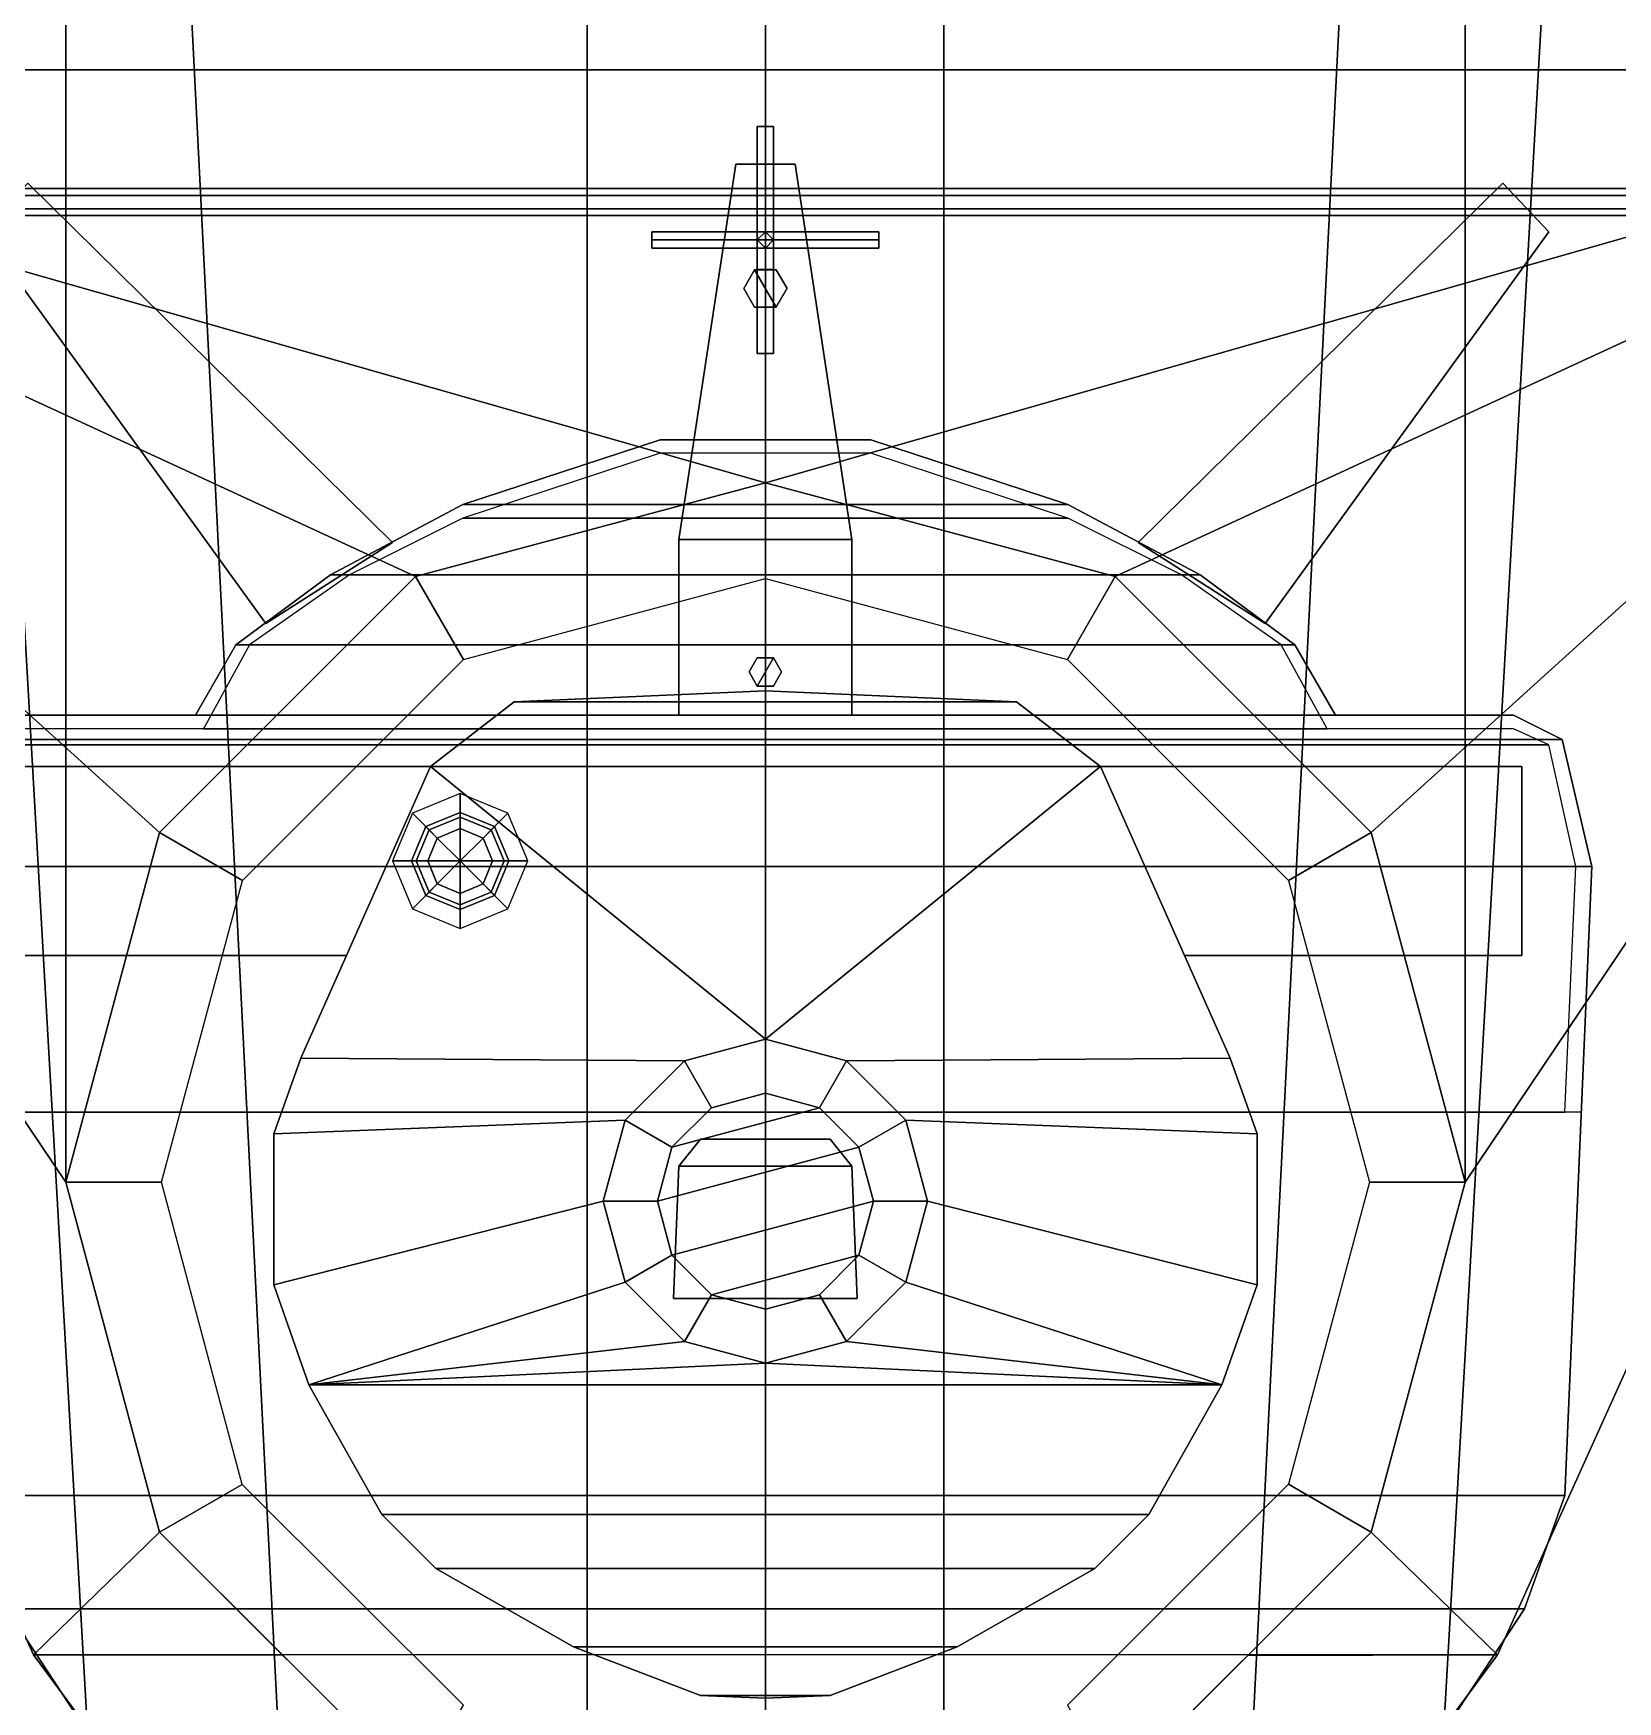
# Model space of a CAD drawing. Header units: millimetres. Extents: x -8 to 8, y -200 to 14.
# Drawn here: x -2.71 to 3.15, y -147.68 to -141.5 of the extents above; entities that cross this region are included whole.
import ezdxf

# ---------------------------------------------------------------- set-up
doc = ezdxf.new("R2010")
doc.units = ezdxf.units.MM
doc.layers.add('drawing', color=9, linetype='Continuous')
doc.layers.add('superstructure', color=3, linetype='Continuous')

msp = doc.modelspace()

# ---------------------------------------------------------------- linework, layer by layer
for points in [[(-2.59, -139.89, -29.56), (-2.59, -145.76, -29.56), (-2.59, -145.76, -27.24), (-2.59, -139.89, -27.24)], [(2.59, -145.76, -27.24), (2.59, -145.76, -29.56), (2.59, -139.89, -29.56), (2.59, -139.89, -27.24)], [(-4.18, -141.14, -43.5), (-3.83, -141.14, -43.78), (-2.65, -156.39, -43.59), (-3.33, -156.39, -42.93)], [(-3.83, -141.14, -43.78), (-2.89, -141.14, -44.27), (-2.02, -156.39, -44.07), (-2.65, -156.39, -43.59)], [(-2.89, -141.14, -44.27), (-2.14, -141.14, -44.53), (-1.37, -156.39, -44.39), (-2.02, -156.39, -44.07)], [(-2.14, -141.14, -44.53), (-0.66, -141.14, -44.66), (-0.66, -156.39, -44.59), (-1.37, -156.39, -44.39)], [(0, -156.39, -44.66), (-0.66, -156.39, -44.59), (-0.66, -141.14, -44.66), (0, -141.14, -44.66)], [(0, -141.14, -44.66), (0.66, -141.14, -44.66), (0.66, -156.39, -44.59), (0, -156.39, -44.66)], [(1.37, -156.39, -44.39), (0.66, -156.39, -44.59), (0.66, -141.14, -44.66), (2.14, -141.14, -44.53)], [(2.02, -156.39, -44.07), (1.37, -156.39, -44.39), (2.14, -141.14, -44.53), (2.89, -141.14, -44.27)], [(2.65, -156.39, -43.59), (2.02, -156.39, -44.07), (2.89, -141.14, -44.27), (3.83, -141.14, -43.78)], [(3.33, -156.39, -42.93), (2.65, -156.39, -43.59), (3.83, -141.14, -43.78), (4.18, -141.14, -43.5)], [(0, -141.85, -16.53), (-0.03, -141.85, -16.56), (-0.03, -142.69, -16.56), (0, -142.69, -16.53)], [(-0.03, -141.85, -16.56), (0, -141.85, -16.59), (0, -142.69, -16.59), (-0.03, -142.69, -16.56)], [(0, -141.85, -16.59), (-0.03, -141.85, -16.56), (0, -141.85, -16.53), (0.03, -141.85, -16.56)], [(0.03, -141.85, -16.56), (0, -141.85, -16.53), (0, -142.69, -16.53), (0.03, -142.69, -16.56)], [(0, -141.85, -16.59), (0.03, -141.85, -16.56), (0.03, -142.69, -16.56), (0, -142.69, -16.59)], [(0.42, -142.27, -16.53), (0.42, -142.24, -16.56), (-0.42, -142.24, -16.56), (-0.42, -142.27, -16.53)], [(0.42, -142.24, -16.56), (0.42, -142.27, -16.59), (-0.42, -142.27, -16.59), (-0.42, -142.24, -16.56)], [(-0.42, -142.24, -16.56), (-0.42, -142.27, -16.59), (-0.42, -142.3, -16.56), (-0.42, -142.27, -16.53)], [(0.42, -142.3, -16.56), (0.42, -142.27, -16.53), (-0.42, -142.27, -16.53), (-0.42, -142.3, -16.56)], [(0.42, -142.27, -16.59), (0.42, -142.3, -16.56), (-0.42, -142.3, -16.56), (-0.42, -142.27, -16.59)], [(0, -142.38, -17.11), (-0.03, -142.38, -17.05), (-0.03, -142.27, -16.98), (0, -142.24, -16.99)], [(0, -142.24, -16.99), (-0.03, -142.27, -16.98), (-0.03, -142.27, -16.26), (0, -142.24, -16.26)], [(0, -142.24, -16.26), (-0.03, -142.27, -16.26), (0, -142.3, -16.26), (0.03, -142.27, -16.26)], [(-0.03, -142.38, -17.05), (0, -142.38, -17), (0, -142.3, -16.97), (-0.03, -142.27, -16.98)], [(-0.03, -142.27, -16.98), (0, -142.3, -16.97), (0, -142.3, -16.26), (-0.03, -142.27, -16.26)], [(0, -142.38, -16.85), (-0.03, -142.38, -16.82), (-0.03, -142.27, -16.82), (0, -142.3, -16.85)], [(-0.03, -142.38, -16.82), (0, -142.38, -16.79), (0, -142.3, -16.79), (-0.03, -142.27, -16.82)], [(0.03, -142.38, -17.05), (0, -142.38, -17.11), (0, -142.24, -16.99), (0.03, -142.27, -16.98)], [(0.03, -142.27, -16.98), (0, -142.24, -16.99), (0, -142.24, -16.26), (0.03, -142.27, -16.26)], [(0, -142.38, -17), (0.03, -142.38, -17.05), (0.03, -142.27, -16.98), (0, -142.3, -16.97)], [(0, -142.3, -16.97), (0.03, -142.27, -16.98), (0.03, -142.27, -16.26), (0, -142.3, -16.26)], [(0.03, -142.38, -16.82), (0, -142.38, -16.85), (0, -142.3, -16.85), (0.03, -142.27, -16.82)], [(0, -142.38, -16.79), (0.03, -142.38, -16.82), (0.03, -142.27, -16.82), (0, -142.3, -16.79)], [(0.42, -142.24, -16.56), (0.42, -142.27, -16.53), (0.42, -142.3, -16.56), (0.42, -142.27, -16.59)], [(-0.04, -142.3807, -16.74), (-0.08, -142.45, -16.74), (-0.04, -142.5193, -16.74), (0.04, -142.5193, -16.74)], [(0.04, -142.3807, -16.74), (-0.04, -142.3807, -16.74), (0.04, -142.5193, -16.74), (0.08, -142.45, -16.74)], [(0, -142.69, -16.53), (-0.03, -142.69, -16.56), (0, -142.69, -16.59), (0.03, -142.69, -16.56)], [(-0.03, -143.818, -21.32), (-0.06, -143.87, -21.32), (-0.06, -143.87, -15.04), (-0.03, -143.818, -15.04)], [(-0.03, -143.818, -15.04), (-0.06, -143.87, -15.04), (-0.03, -143.922, -15.04), (0.03, -143.818, -15.04)], [(0.03, -143.818, -21.32), (-0.03, -143.818, -21.32), (-0.03, -143.818, -15.04), (0.03, -143.818, -15.04)], [(0.03, -143.818, -15.04), (-0.03, -143.922, -15.04), (0.03, -143.922, -15.04), (0.06, -143.87, -15.04)], [(0.06, -143.87, -21.32), (0.03, -143.818, -21.32), (0.03, -143.818, -15.04), (0.06, -143.87, -15.04)], [(-0.06, -143.87, -21.32), (-0.03, -143.922, -21.32), (-0.03, -143.922, -15.04), (-0.06, -143.87, -15.04)], [(0.03, -143.922, -21.32), (0.06, -143.87, -21.32), (0.06, -143.87, -15.04), (0.03, -143.922, -15.04)], [(-0.93, -143.98, -18.45), (0, -143.94, -18.45), (0, -143.94, -21.32), (-0.93, -143.98, -21.32)], [(0.93, -143.98, -18.45), (0, -143.94, -18.45), (0, -143.94, -18.45), (-0.93, -143.98, -18.45)], [(-0.03, -143.922, -21.32), (0.03, -143.922, -21.32), (0.03, -143.922, -15.04), (-0.03, -143.922, -15.04)], [(0.93, -143.98, -21.32), (0, -143.94, -21.32), (0, -143.94, -18.45), (0.93, -143.98, -18.45)], [(-0.93, -143.98, -21.32), (-1.24, -144.22, -21.32), (-1.24, -144.22, -18.46), (-0.93, -143.98, -18.45)], [(-0.93, -143.98, -18.45), (-1.24, -144.22, -18.46), (1.24, -144.22, -18.46), (0.93, -143.98, -18.45)], [(0.93, -143.98, -18.45), (1.24, -144.22, -18.46), (1.24, -144.22, -21.32), (0.93, -143.98, -21.32)], [(-1.24, -144.22, -20.33), (-1.5511, -144.92, -20.33), (-2.8, -144.92, -20.33), (-2.8, -144.22, -20.33)], [(-2.8, -144.22, -20.33), (-2.8, -144.22, -19.2), (-1.24, -144.22, -19.2), (-1.24, -144.22, -20.33)], [(-2.8, -144.22, -19.2), (-2.8, -144.92, -19.2), (-1.5511, -144.92, -19.2), (-1.24, -144.22, -19.2)], [(-1.24, -144.22, -18.46), (-1.72, -145.3, -18.46), (-0.3, -145.3104, -18.46), (0, -145.23, -18.46)], [(-1.24, -144.22, -20.33), (-1.24, -144.22, -21.32), (-1.72, -145.3, -21.32), (-1.5511, -144.92, -20.33)], [(-1.5511, -144.92, -19.2), (-1.72, -145.3, -18.46), (-1.24, -144.22, -18.46), (-1.24, -144.22, -19.2)], [(-1.24, -144.22, -18.46), (0, -145.23, -18.46), (0, -145.23, -18.46), (1.24, -144.22, -18.46)], [(1.72, -145.3, -18.46), (1.24, -144.22, -18.46), (0, -145.23, -18.46), (0.3, -145.3104, -18.46)], [(2.8, -144.22, -19.2), (2.8, -144.22, -20.33), (1.24, -144.22, -20.33), (1.24, -144.22, -19.2)], [(2.8, -144.22, -20.33), (2.8, -144.92, -20.33), (1.5511, -144.92, -20.33), (1.24, -144.22, -20.33)], [(1.24, -144.22, -19.2), (1.5511, -144.92, -19.2), (2.8, -144.92, -19.2), (2.8, -144.22, -19.2)], [(1.24, -144.22, -18.46), (1.72, -145.3, -18.46), (1.5511, -144.92, -19.2), (1.24, -144.22, -19.2)], [(1.24, -144.22, -20.33), (1.5511, -144.92, -20.33), (1.72, -145.3, -21.32), (1.24, -144.22, -21.32)], [(2.8, -144.92, -19.2), (2.8, -144.92, -20.33), (2.8, -144.22, -20.33), (2.8, -144.22, -19.2)], [(-1.13, -144.32, -18.46), (-1.3068, -144.3932, -18.46), (-1.2149, -144.4851, -18.16), (-1.13, -144.45, -18.16)], [(-0.9532, -144.3932, -18.46), (-1.13, -144.32, -18.46), (-1.13, -144.45, -18.16), (-1.0451, -144.4851, -18.16)], [(-1.3068, -144.3932, -18.46), (-1.38, -144.57, -18.46), (-1.25, -144.57, -18.16), (-1.2149, -144.4851, -18.16)], [(-1.31, -144.57, -17.79), (-1.2924, -144.57, -17.7476), (-1.2449, -144.4551, -17.7476), (-1.2573, -144.4427, -17.79)], [(-1.2924, -144.57, -17.8324), (-1.31, -144.57, -17.79), (-1.2573, -144.4427, -17.79), (-1.2449, -144.4551, -17.8324)], [(-1.2924, -144.57, -17.6224), (-1.31, -144.57, -17.58), (-1.2573, -144.4427, -17.58), (-1.2449, -144.4551, -17.6224)], [(-1.31, -144.57, -17.58), (-1.2924, -144.57, -17.5376), (-1.2449, -144.4551, -17.5376), (-1.2573, -144.4427, -17.58)], [(-1.2924, -144.57, -18.0124), (-1.31, -144.57, -17.97), (-1.2573, -144.4427, -17.97), (-1.2449, -144.4551, -18.0124)], [(-1.31, -144.57, -17.97), (-1.2924, -144.57, -17.9276), (-1.2449, -144.4551, -17.9276), (-1.2573, -144.4427, -17.97)], [(-1.2573, -144.4427, -17.79), (-1.2449, -144.4551, -17.7476), (-1.13, -144.4076, -17.7476), (-1.13, -144.39, -17.79)], [(-1.2449, -144.4551, -17.8324), (-1.2573, -144.4427, -17.79), (-1.13, -144.39, -17.79), (-1.13, -144.4076, -17.8324)], [(-1.2449, -144.4551, -17.6224), (-1.2573, -144.4427, -17.58), (-1.13, -144.39, -17.58), (-1.13, -144.4076, -17.6224)], [(-1.2573, -144.4427, -17.58), (-1.2449, -144.4551, -17.5376), (-1.13, -144.4076, -17.5376), (-1.13, -144.39, -17.58)], [(-1.2449, -144.4551, -18.0124), (-1.2573, -144.4427, -17.97), (-1.13, -144.39, -17.97), (-1.13, -144.4076, -18.0124)], [(-1.2573, -144.4427, -17.97), (-1.2449, -144.4551, -17.9276), (-1.13, -144.4076, -17.9276), (-1.13, -144.39, -17.97)], [(-1.2449, -144.4551, -17.7476), (-1.2149, -144.4851, -17.73), (-1.13, -144.45, -17.73), (-1.13, -144.4076, -17.7476)], [(-1.2149, -144.4851, -17.85), (-1.2449, -144.4551, -17.8324), (-1.13, -144.4076, -17.8324), (-1.13, -144.45, -17.85)], [(-1.2149, -144.4851, -17.64), (-1.2449, -144.4551, -17.6224), (-1.13, -144.4076, -17.6224), (-1.13, -144.45, -17.64)], [(-1.2449, -144.4551, -17.5376), (-1.2149, -144.4851, -17.52), (-1.13, -144.45, -17.52), (-1.13, -144.4076, -17.5376)], [(-1.2149, -144.4851, -18.03), (-1.2449, -144.4551, -18.0124), (-1.13, -144.4076, -18.0124), (-1.13, -144.45, -18.03)], [(-1.2449, -144.4551, -17.9276), (-1.2149, -144.4851, -17.91), (-1.13, -144.45, -17.91), (-1.13, -144.4076, -17.9276)], [(-1.13, -144.39, -17.79), (-1.13, -144.4076, -17.7476), (-1.0151, -144.4551, -17.7476), (-1.0027, -144.4427, -17.79)], [(-1.13, -144.4076, -17.8324), (-1.13, -144.39, -17.79), (-1.0027, -144.4427, -17.79), (-1.0151, -144.4551, -17.8324)], [(-1.13, -144.4076, -17.6224), (-1.13, -144.39, -17.58), (-1.0027, -144.4427, -17.58), (-1.0151, -144.4551, -17.6224)], [(-1.13, -144.39, -17.58), (-1.13, -144.4076, -17.5376), (-1.0151, -144.4551, -17.5376), (-1.0027, -144.4427, -17.58)], [(-1.13, -144.4076, -18.0124), (-1.13, -144.39, -17.97), (-1.0027, -144.4427, -17.97), (-1.0151, -144.4551, -18.0124)], [(-1.13, -144.39, -17.97), (-1.13, -144.4076, -17.9276), (-1.0151, -144.4551, -17.9276), (-1.0027, -144.4427, -17.97)], [(-1.13, -144.4076, -17.7476), (-1.13, -144.45, -17.73), (-1.0451, -144.4851, -17.73), (-1.0151, -144.4551, -17.7476)], [(-1.13, -144.45, -17.85), (-1.13, -144.4076, -17.8324), (-1.0151, -144.4551, -17.8324), (-1.0451, -144.4851, -17.85)], [(-1.13, -144.45, -17.64), (-1.13, -144.4076, -17.6224), (-1.0151, -144.4551, -17.6224), (-1.0451, -144.4851, -17.64)], [(-1.13, -144.4076, -17.5376), (-1.13, -144.45, -17.52), (-1.0451, -144.4851, -17.52), (-1.0151, -144.4551, -17.5376)], [(-1.13, -144.45, -18.03), (-1.13, -144.4076, -18.0124), (-1.0151, -144.4551, -18.0124), (-1.0451, -144.4851, -18.03)], [(-1.13, -144.4076, -17.9276), (-1.13, -144.45, -17.91), (-1.0451, -144.4851, -17.91), (-1.0151, -144.4551, -17.9276)], [(-0.88, -144.57, -18.46), (-0.9532, -144.3932, -18.46), (-1.0451, -144.4851, -18.16), (-1.01, -144.57, -18.16)], [(-1.0027, -144.4427, -17.79), (-1.0151, -144.4551, -17.7476), (-0.9676, -144.57, -17.7476), (-0.95, -144.57, -17.79)], [(-1.0151, -144.4551, -17.8324), (-1.0027, -144.4427, -17.79), (-0.95, -144.57, -17.79), (-0.9676, -144.57, -17.8324)], [(-1.0151, -144.4551, -17.6224), (-1.0027, -144.4427, -17.58), (-0.95, -144.57, -17.58), (-0.9676, -144.57, -17.6224)], [(-1.0027, -144.4427, -17.58), (-1.0151, -144.4551, -17.5376), (-0.9676, -144.57, -17.5376), (-0.95, -144.57, -17.58)], [(-1.0151, -144.4551, -18.0124), (-1.0027, -144.4427, -17.97), (-0.95, -144.57, -17.97), (-0.9676, -144.57, -18.0124)], [(-1.0027, -144.4427, -17.97), (-1.0151, -144.4551, -17.9276), (-0.9676, -144.57, -17.9276), (-0.95, -144.57, -17.97)], [(-1.2924, -144.57, -17.7476), (-1.25, -144.57, -17.73), (-1.2149, -144.4851, -17.73), (-1.2449, -144.4551, -17.7476)], [(-1.25, -144.57, -17.85), (-1.2924, -144.57, -17.8324), (-1.2449, -144.4551, -17.8324), (-1.2149, -144.4851, -17.85)], [(-1.25, -144.57, -17.64), (-1.2924, -144.57, -17.6224), (-1.2449, -144.4551, -17.6224), (-1.2149, -144.4851, -17.64)], [(-1.2924, -144.57, -17.5376), (-1.25, -144.57, -17.52), (-1.2149, -144.4851, -17.52), (-1.2449, -144.4551, -17.5376)], [(-1.25, -144.57, -18.03), (-1.2924, -144.57, -18.0124), (-1.2449, -144.4551, -18.0124), (-1.2149, -144.4851, -18.03)], [(-1.2924, -144.57, -17.9276), (-1.25, -144.57, -17.91), (-1.2149, -144.4851, -17.91), (-1.2449, -144.4551, -17.9276)], [(-1.2149, -144.4851, -18.16), (-1.25, -144.57, -18.16), (-1.25, -144.57, -17.5), (-1.2149, -144.4851, -17.5)], [(-1.2149, -144.4851, -17.5), (-1.25, -144.57, -17.5), (-1.13, -144.57, -17.41)], [(-1.13, -144.45, -18.16), (-1.2149, -144.4851, -18.16), (-1.2149, -144.4851, -17.5), (-1.13, -144.45, -17.5)], [(-1.13, -144.45, -17.5), (-1.2149, -144.4851, -17.5), (-1.13, -144.57, -17.41)], [(-1.0451, -144.4851, -18.16), (-1.13, -144.45, -18.16), (-1.13, -144.45, -17.5), (-1.0451, -144.4851, -17.5)], [(-1.0451, -144.4851, -17.5), (-1.13, -144.45, -17.5), (-1.13, -144.57, -17.41)], [(-1.01, -144.57, -17.5), (-1.0451, -144.4851, -17.5), (-1.13, -144.57, -17.41)], [(-1.0151, -144.4551, -17.7476), (-1.0451, -144.4851, -17.73), (-1.01, -144.57, -17.73), (-0.9676, -144.57, -17.7476)], [(-1.0451, -144.4851, -17.85), (-1.0151, -144.4551, -17.8324), (-0.9676, -144.57, -17.8324), (-1.01, -144.57, -17.85)], [(-1.0451, -144.4851, -17.64), (-1.0151, -144.4551, -17.6224), (-0.9676, -144.57, -17.6224), (-1.01, -144.57, -17.64)], [(-1.0151, -144.4551, -17.5376), (-1.0451, -144.4851, -17.52), (-1.01, -144.57, -17.52), (-0.9676, -144.57, -17.5376)], [(-1.0451, -144.4851, -18.03), (-1.0151, -144.4551, -18.0124), (-0.9676, -144.57, -18.0124), (-1.01, -144.57, -18.03)], [(-1.0151, -144.4551, -17.9276), (-1.0451, -144.4851, -17.91), (-1.01, -144.57, -17.91), (-0.9676, -144.57, -17.9276)], [(-1.01, -144.57, -18.16), (-1.0451, -144.4851, -18.16), (-1.0451, -144.4851, -17.5), (-1.01, -144.57, -17.5)], [(-1.38, -144.57, -18.46), (-1.3068, -144.7468, -18.46), (-1.2149, -144.6549, -18.16), (-1.25, -144.57, -18.16)], [(-1.2573, -144.6973, -17.79), (-1.2449, -144.6849, -17.7476), (-1.2924, -144.57, -17.7476), (-1.31, -144.57, -17.79)], [(-1.2449, -144.6849, -17.8324), (-1.2573, -144.6973, -17.79), (-1.31, -144.57, -17.79), (-1.2924, -144.57, -17.8324)], [(-1.2449, -144.6849, -17.6224), (-1.2573, -144.6973, -17.58), (-1.31, -144.57, -17.58), (-1.2924, -144.57, -17.6224)], [(-1.2573, -144.6973, -17.58), (-1.2449, -144.6849, -17.5376), (-1.2924, -144.57, -17.5376), (-1.31, -144.57, -17.58)], [(-1.2449, -144.6849, -18.0124), (-1.2573, -144.6973, -17.97), (-1.31, -144.57, -17.97), (-1.2924, -144.57, -18.0124)], [(-1.2573, -144.6973, -17.97), (-1.2449, -144.6849, -17.9276), (-1.2924, -144.57, -17.9276), (-1.31, -144.57, -17.97)], [(-1.2449, -144.6849, -17.7476), (-1.2149, -144.6549, -17.73), (-1.25, -144.57, -17.73), (-1.2924, -144.57, -17.7476)], [(-1.2149, -144.6549, -17.85), (-1.2449, -144.6849, -17.8324), (-1.2924, -144.57, -17.8324), (-1.25, -144.57, -17.85)], [(-1.2149, -144.6549, -17.64), (-1.2449, -144.6849, -17.6224), (-1.2924, -144.57, -17.6224), (-1.25, -144.57, -17.64)], [(-1.2449, -144.6849, -17.5376), (-1.2149, -144.6549, -17.52), (-1.25, -144.57, -17.52), (-1.2924, -144.57, -17.5376)], [(-1.2149, -144.6549, -18.03), (-1.2449, -144.6849, -18.0124), (-1.2924, -144.57, -18.0124), (-1.25, -144.57, -18.03)], [(-1.2449, -144.6849, -17.9276), (-1.2149, -144.6549, -17.91), (-1.25, -144.57, -17.91), (-1.2924, -144.57, -17.9276)], [(-1.25, -144.57, -18.16), (-1.2149, -144.6549, -18.16), (-1.2149, -144.6549, -17.5), (-1.25, -144.57, -17.5)], [(-1.25, -144.57, -17.5), (-1.2149, -144.6549, -17.5), (-1.13, -144.57, -17.41)], [(-1.2149, -144.6549, -17.5), (-1.13, -144.69, -17.5), (-1.13, -144.57, -17.41)], [(-1.13, -144.69, -17.5), (-1.0451, -144.6549, -17.5), (-1.13, -144.57, -17.41)], [(-1.0451, -144.6549, -17.5), (-1.01, -144.57, -17.5), (-1.13, -144.57, -17.41)], [(-0.9676, -144.57, -17.7476), (-1.01, -144.57, -17.73), (-1.0451, -144.6549, -17.73), (-1.0151, -144.6849, -17.7476)], [(-1.01, -144.57, -17.85), (-0.9676, -144.57, -17.8324), (-1.0151, -144.6849, -17.8324), (-1.0451, -144.6549, -17.85)], [(-1.01, -144.57, -17.64), (-0.9676, -144.57, -17.6224), (-1.0151, -144.6849, -17.6224), (-1.0451, -144.6549, -17.64)], [(-0.9676, -144.57, -17.5376), (-1.01, -144.57, -17.52), (-1.0451, -144.6549, -17.52), (-1.0151, -144.6849, -17.5376)], [(-1.01, -144.57, -18.03), (-0.9676, -144.57, -18.0124), (-1.0151, -144.6849, -18.0124), (-1.0451, -144.6549, -18.03)], [(-0.9676, -144.57, -17.9276), (-1.01, -144.57, -17.91), (-1.0451, -144.6549, -17.91), (-1.0151, -144.6849, -17.9276)], [(-0.9532, -144.7468, -18.46), (-0.88, -144.57, -18.46), (-1.01, -144.57, -18.16), (-1.0451, -144.6549, -18.16)], [(-1.0451, -144.6549, -18.16), (-1.01, -144.57, -18.16), (-1.01, -144.57, -17.5), (-1.0451, -144.6549, -17.5)], [(-0.95, -144.57, -17.79), (-0.9676, -144.57, -17.7476), (-1.0151, -144.6849, -17.7476), (-1.0027, -144.6973, -17.79)], [(-0.9676, -144.57, -17.8324), (-0.95, -144.57, -17.79), (-1.0027, -144.6973, -17.79), (-1.0151, -144.6849, -17.8324)], [(-0.9676, -144.57, -17.6224), (-0.95, -144.57, -17.58), (-1.0027, -144.6973, -17.58), (-1.0151, -144.6849, -17.6224)], [(-0.95, -144.57, -17.58), (-0.9676, -144.57, -17.5376), (-1.0151, -144.6849, -17.5376), (-1.0027, -144.6973, -17.58)], [(-0.9676, -144.57, -18.0124), (-0.95, -144.57, -17.97), (-1.0027, -144.6973, -17.97), (-1.0151, -144.6849, -18.0124)], [(-0.95, -144.57, -17.97), (-0.9676, -144.57, -17.9276), (-1.0151, -144.6849, -17.9276), (-1.0027, -144.6973, -17.97)], [(-1.3068, -144.7468, -18.46), (-1.13, -144.82, -18.46), (-1.13, -144.69, -18.16), (-1.2149, -144.6549, -18.16)], [(-1.13, -144.75, -17.79), (-1.13, -144.7324, -17.7476), (-1.2449, -144.6849, -17.7476), (-1.2573, -144.6973, -17.79)], [(-1.13, -144.7324, -17.8324), (-1.13, -144.75, -17.79), (-1.2573, -144.6973, -17.79), (-1.2449, -144.6849, -17.8324)], [(-1.13, -144.7324, -17.6224), (-1.13, -144.75, -17.58), (-1.2573, -144.6973, -17.58), (-1.2449, -144.6849, -17.6224)], [(-1.13, -144.75, -17.58), (-1.13, -144.7324, -17.5376), (-1.2449, -144.6849, -17.5376), (-1.2573, -144.6973, -17.58)], [(-1.13, -144.7324, -18.0124), (-1.13, -144.75, -17.97), (-1.2573, -144.6973, -17.97), (-1.2449, -144.6849, -18.0124)], [(-1.13, -144.75, -17.97), (-1.13, -144.7324, -17.9276), (-1.2449, -144.6849, -17.9276), (-1.2573, -144.6973, -17.97)], [(-1.13, -144.7324, -17.7476), (-1.13, -144.69, -17.73), (-1.2149, -144.6549, -17.73), (-1.2449, -144.6849, -17.7476)], [(-1.13, -144.69, -17.85), (-1.13, -144.7324, -17.8324), (-1.2449, -144.6849, -17.8324), (-1.2149, -144.6549, -17.85)], [(-1.13, -144.69, -17.64), (-1.13, -144.7324, -17.6224), (-1.2449, -144.6849, -17.6224), (-1.2149, -144.6549, -17.64)], [(-1.13, -144.7324, -17.5376), (-1.13, -144.69, -17.52), (-1.2149, -144.6549, -17.52), (-1.2449, -144.6849, -17.5376)], [(-1.13, -144.69, -18.03), (-1.13, -144.7324, -18.0124), (-1.2449, -144.6849, -18.0124), (-1.2149, -144.6549, -18.03)], [(-1.13, -144.7324, -17.9276), (-1.13, -144.69, -17.91), (-1.2149, -144.6549, -17.91), (-1.2449, -144.6849, -17.9276)], [(-1.2149, -144.6549, -18.16), (-1.13, -144.69, -18.16), (-1.13, -144.69, -17.5), (-1.2149, -144.6549, -17.5)], [(-1.0151, -144.6849, -17.7476), (-1.0451, -144.6549, -17.73), (-1.13, -144.69, -17.73), (-1.13, -144.7324, -17.7476)], [(-1.0451, -144.6549, -17.85), (-1.0151, -144.6849, -17.8324), (-1.13, -144.7324, -17.8324), (-1.13, -144.69, -17.85)], [(-1.0451, -144.6549, -17.64), (-1.0151, -144.6849, -17.6224), (-1.13, -144.7324, -17.6224), (-1.13, -144.69, -17.64)], [(-1.0151, -144.6849, -17.5376), (-1.0451, -144.6549, -17.52), (-1.13, -144.69, -17.52), (-1.13, -144.7324, -17.5376)], [(-1.0451, -144.6549, -18.03), (-1.0151, -144.6849, -18.0124), (-1.13, -144.7324, -18.0124), (-1.13, -144.69, -18.03)], [(-1.0151, -144.6849, -17.9276), (-1.0451, -144.6549, -17.91), (-1.13, -144.69, -17.91), (-1.13, -144.7324, -17.9276)], [(-1.13, -144.82, -18.46), (-0.9532, -144.7468, -18.46), (-1.0451, -144.6549, -18.16), (-1.13, -144.69, -18.16)], [(-1.13, -144.69, -18.16), (-1.0451, -144.6549, -18.16), (-1.0451, -144.6549, -17.5), (-1.13, -144.69, -17.5)], [(-1.0027, -144.6973, -17.79), (-1.0151, -144.6849, -17.7476), (-1.13, -144.7324, -17.7476), (-1.13, -144.75, -17.79)], [(-1.0151, -144.6849, -17.8324), (-1.0027, -144.6973, -17.79), (-1.13, -144.75, -17.79), (-1.13, -144.7324, -17.8324)], [(-1.0151, -144.6849, -17.6224), (-1.0027, -144.6973, -17.58), (-1.13, -144.75, -17.58), (-1.13, -144.7324, -17.6224)], [(-1.0027, -144.6973, -17.58), (-1.0151, -144.6849, -17.5376), (-1.13, -144.7324, -17.5376), (-1.13, -144.75, -17.58)], [(-1.0151, -144.6849, -18.0124), (-1.0027, -144.6973, -17.97), (-1.13, -144.75, -17.97), (-1.13, -144.7324, -18.0124)], [(-1.0027, -144.6973, -17.97), (-1.0151, -144.6849, -17.9276), (-1.13, -144.7324, -17.9276), (-1.13, -144.75, -17.97)], [(-1.5511, -144.92, -20.33), (-1.5511, -144.92, -19.2), (-2.8, -144.92, -19.2), (-2.8, -144.92, -20.33)], [(-1.5511, -144.92, -20.33), (-1.72, -145.3, -21.32), (-1.72, -145.3, -18.46), (-1.5511, -144.92, -19.2)], [(1.5511, -144.92, -19.2), (1.72, -145.3, -18.46), (1.72, -145.3, -21.32), (1.5511, -144.92, -20.33)], [(1.5511, -144.92, -19.2), (1.5511, -144.92, -20.33), (2.8, -144.92, -20.33), (2.8, -144.92, -19.2)], [(0, -145.23, -18.46), (-0.3, -145.3104, -18.46), (-0.2, -145.4836, -18.31), (0, -145.43, -18.31)], [(0.3, -145.3104, -18.46), (0, -145.23, -18.46), (0, -145.43, -18.31), (0.2, -145.4836, -18.31)], [(-1.72, -145.3, -21.32), (-1.82, -145.58, -21.32), (-1.82, -145.58, -18.46), (-1.72, -145.3, -18.46)], [(-1.72, -145.3, -18.46), (-1.82, -145.58, -18.46), (-0.5196, -145.53, -18.46), (-0.3, -145.3104, -18.46)], [(-0.3, -145.3104, -18.46), (-0.5196, -145.53, -18.46), (-0.3464, -145.63, -18.31), (-0.2, -145.4836, -18.31)], [(0.5196, -145.53, -18.46), (0.3, -145.3104, -18.46), (0.2, -145.4836, -18.31), (0.3464, -145.63, -18.31)], [(1.82, -145.58, -18.46), (1.72, -145.3, -18.46), (0.3, -145.3104, -18.46), (0.5196, -145.53, -18.46)], [(1.72, -145.3, -18.46), (1.82, -145.58, -18.46), (1.82, -145.58, -21.32), (1.72, -145.3, -21.32)], [(0, -145.43, -18.31), (-0.2, -145.4836, -18.31), (-0.3464, -145.63, -18.31), (0.2, -145.4836, -18.31)], [(0.2, -145.4836, -18.31), (-0.3464, -145.63, -18.31), (-0.4, -145.83, -18.31), (0.3464, -145.63, -18.31)], [(-1.82, -145.58, -18.46), (-1.82, -146.14, -18.46), (-0.6, -145.83, -18.46), (-0.5196, -145.53, -18.46)], [(-0.5196, -145.53, -18.46), (-0.6, -145.83, -18.46), (-0.4, -145.83, -18.31), (-0.3464, -145.63, -18.31)], [(0.6, -145.83, -18.46), (0.5196, -145.53, -18.46), (0.3464, -145.63, -18.31), (0.4, -145.83, -18.31)], [(1.82, -146.14, -18.46), (1.82, -145.58, -18.46), (0.5196, -145.53, -18.46), (0.6, -145.83, -18.46)], [(-1.82, -145.58, -21.32), (-1.82, -146.14, -21.32), (-1.82, -146.14, -18.46), (-1.82, -145.58, -18.46)], [(-0.24, -145.6, -17.91), (-0.24, -145.6, -18.27), (-0.32, -145.7, -18.27), (-0.32, -145.7, -17.81)], [(0.32, -145.7, -17.81), (0.24, -145.6, -17.91), (-0.24, -145.6, -17.91), (-0.32, -145.7, -17.81)], [(0.24, -145.6, -17.91), (0.24, -145.6, -18.27), (-0.24, -145.6, -18.27), (-0.24, -145.6, -17.91)], [(0.32, -145.7, -18.27), (0.24, -145.6, -18.27), (0.24, -145.6, -17.91), (0.32, -145.7, -17.81)], [(1.82, -145.58, -18.46), (1.82, -146.14, -18.46), (1.82, -146.14, -21.32), (1.82, -145.58, -21.32)], [(0.3464, -145.63, -18.31), (-0.4, -145.83, -18.31), (-0.3464, -146.03, -18.31), (0.4, -145.83, -18.31)], [(-0.32, -145.7, -18.27), (-0.34, -146.19, -18.27), (-0.34, -146.19, -17.71), (-0.32, -145.7, -17.81)], [(-0.32, -145.7, -17.81), (-0.34, -146.19, -17.71), (0.34, -146.19, -17.71), (0.32, -145.7, -17.81)], [(0.34, -146.19, -17.71), (0.34, -146.19, -18.27), (0.32, -145.7, -18.27), (0.32, -145.7, -17.81)], [(-1.82, -146.14, -18.46), (-1.69, -146.51, -18.46), (-0.5196, -146.13, -18.46), (-0.6, -145.83, -18.46)], [(-0.6, -145.83, -18.46), (-0.5196, -146.13, -18.46), (-0.3464, -146.03, -18.31), (-0.4, -145.83, -18.31)], [(0.4, -145.83, -18.31), (-0.3464, -146.03, -18.31), (-0.2, -146.1764, -18.31), (0.3464, -146.03, -18.31)], [(0.5196, -146.13, -18.46), (0.6, -145.83, -18.46), (0.4, -145.83, -18.31), (0.3464, -146.03, -18.31)], [(1.69, -146.51, -18.46), (1.82, -146.14, -18.46), (0.6, -145.83, -18.46), (0.5196, -146.13, -18.46)], [(-0.5196, -146.13, -18.46), (-0.3, -146.3496, -18.46), (-0.2, -146.1764, -18.31), (-0.3464, -146.03, -18.31)], [(0.3464, -146.03, -18.31), (-0.2, -146.1764, -18.31), (0, -146.23, -18.31), (0.2, -146.1764, -18.31)], [(0.3, -146.3496, -18.46), (0.5196, -146.13, -18.46), (0.3464, -146.03, -18.31), (0.2, -146.1764, -18.31)], [(-1.82, -146.14, -21.32), (-1.69, -146.51, -21.32), (-1.69, -146.51, -18.46), (-1.82, -146.14, -18.46)], [(-1.69, -146.51, -18.46), (-1.69, -146.51, -18.46), (-0.3, -146.3496, -18.46), (-0.5196, -146.13, -18.46)], [(-0.3, -146.3496, -18.46), (0, -146.43, -18.46), (0, -146.23, -18.31), (-0.2, -146.1764, -18.31)], [(0, -146.43, -18.46), (0.3, -146.3496, -18.46), (0.2, -146.1764, -18.31), (0, -146.23, -18.31)], [(1.69, -146.51, -18.46), (1.69, -146.51, -18.46), (0.5196, -146.13, -18.46), (0.3, -146.3496, -18.46)], [(1.82, -146.14, -18.46), (1.69, -146.51, -18.46), (1.69, -146.51, -21.32), (1.82, -146.14, -21.32)], [(-0.34, -146.19, -17.71), (-0.34, -146.19, -18.27), (0.34, -146.19, -18.27), (0.34, -146.19, -17.71)], [(-1.69, -146.51, -18.46), (-1.69, -146.51, -18.46), (0, -146.43, -18.46), (-0.3, -146.3496, -18.46)], [(1.69, -146.51, -18.46), (1.69, -146.51, -18.46), (0.3, -146.3496, -18.46), (0, -146.43, -18.46)], [(-1.69, -146.51, -18.46), (-1.69, -146.51, -18.46), (1.69, -146.51, -18.46), (0, -146.43, -18.46)], [(-1.69, -146.51, -21.32), (-1.42, -146.99, -21.32), (-1.42, -146.99, -18.62), (-1.69, -146.51, -18.46)], [(-1.69, -146.51, -18.46), (-1.42, -146.99, -18.62), (1.42, -146.99, -18.62), (1.69, -146.51, -18.46)], [(1.69, -146.51, -18.46), (1.42, -146.99, -18.62), (1.42, -146.99, -21.32), (1.69, -146.51, -21.32)], [(-1.42, -146.99, -21.32), (-1.22, -147.19, -21.32), (-1.22, -147.19, -18.69), (-1.42, -146.99, -18.62)], [(-1.42, -146.99, -18.62), (-1.22, -147.19, -18.69), (1.22, -147.19, -18.69), (1.42, -146.99, -18.62)], [(1.42, -146.99, -18.62), (1.22, -147.19, -18.69), (1.22, -147.19, -21.32), (1.42, -146.99, -21.32)], [(-1.22, -147.19, -21.32), (-0.71, -147.48, -21.32), (-0.71, -147.48, -18.79), (-1.22, -147.19, -18.69)], [(-1.22, -147.19, -18.69), (-0.71, -147.48, -18.79), (0.71, -147.48, -18.79), (1.22, -147.19, -18.69)], [(1.22, -147.19, -18.69), (0.71, -147.48, -18.79), (0.71, -147.48, -21.32), (1.22, -147.19, -21.32)], [(-0.71, -147.48, -21.32), (-0.24, -147.66, -21.32), (-0.24, -147.66, -18.85), (-0.71, -147.48, -18.79)], [(-0.71, -147.48, -18.79), (-0.24, -147.66, -18.85), (0.24, -147.66, -18.85), (0.71, -147.48, -18.79)], [(0.71, -147.48, -18.79), (0.24, -147.66, -18.85), (0.24, -147.66, -21.32), (0.71, -147.48, -21.32)], [(-0.24, -147.66, -21.32), (0, -147.67, -21.32), (0, -147.67, -18.85), (-0.24, -147.66, -18.85)], [(0, -147.67, -18.85), (0.24, -147.66, -18.85), (-0.24, -147.66, -18.85), (0, -147.67, -18.85)], [(0.24, -147.66, -18.85), (0, -147.67, -18.85), (0, -147.67, -21.32), (0.24, -147.66, -21.32)]]:
    msp.add_3dface(points)
at = {"layer": 'drawing'}
msp.add_xline((0, -140.99, -61.87), (0, -1), dxfattribs=at)
at = {"layer": 'superstructure'}
for points in [[(3.25, -151.4, -29.56), (3.25, -141.14, -29.56), (-3.25, -141.14, -29.56), (-3.25, -151.4, -29.56)], [(-5.36, -141.64, -27.14), (5.36, -141.64, -27.14), (5.42, -141.37, -27.14), (-5.42, -141.37, -27.14)], [(5.42, -141.37, -27.24), (5.36, -141.64, -27.24), (-5.36, -141.64, -27.24), (-5.42, -141.37, -27.24)], [(5.36, -141.64, -27.24), (2.71, -147.51, -27.24), (-2.71, -147.51, -27.24), (-5.36, -141.64, -27.24)], [(0, -143.17, -27.14), (0, -143.17, -27.14), (5.36, -141.64, -27.14), (-5.36, -141.64, -27.14)], [(-1.295, -143.517, -27.14), (-1.295, -143.517, -27.14), (0, -143.17, -27.14), (-5.36, -141.64, -27.14)], [(-2.243, -144.465, -27.14), (-2.243, -144.465, -27.14), (-1.295, -143.517, -27.14), (-5.36, -141.64, -27.14)], [(-5.36, -141.64, -27.14), (-2.71, -147.51, -27.14), (-2.243, -147.055, -27.14), (-2.59, -145.76, -27.14)], [(-2.59, -145.76, -27.14), (-2.59, -145.76, -27.14), (-2.243, -144.465, -27.14), (-5.36, -141.64, -27.14)], [(0, -143.17, -27.14), (1.295, -143.517, -27.14), (5.36, -141.64, -27.14)], [(1.295, -143.517, -27.14), (2.243, -144.465, -27.14), (5.36, -141.64, -27.14)], [(2.59, -145.76, -27.14), (2.243, -147.055, -27.14), (2.71, -147.51, -27.14), (5.36, -141.64, -27.14)], [(2.243, -144.465, -27.14), (2.59, -145.76, -27.14), (5.36, -141.64, -27.14)], [(5.36, -141.64, -27.14), (2.71, -147.51, -27.14), (2.71, -147.51, -27.24), (5.36, -141.64, -27.24)], [(-0.32, -143.38, -23.34), (0.32, -143.38, -23.34), (0.11, -141.99, -23.34), (-0.11, -141.99, -23.34)], [(-0.11, -141.99, -23.5), (-0.32, -143.38, -23.5), (-0.32, -143.38, -23.34), (-0.11, -141.99, -23.34)], [(0.11, -141.99, -23.5), (0.32, -143.38, -23.5), (-0.32, -143.38, -23.5), (-0.11, -141.99, -23.5)], [(-0.11, -141.99, -23.34), (0.11, -141.99, -23.34), (0.11, -141.99, -23.5), (-0.11, -141.99, -23.5)], [(0.11, -141.99, -23.34), (0.32, -143.38, -23.34), (0.32, -143.38, -23.5), (0.11, -141.99, -23.5)], [(7.5, -142.105, -21.3267), (7.5, -142.08, -21.37), (-7.5, -142.08, -21.37), (-7.5, -142.105, -21.3267)], [(7.5, -142.08, -21.37), (7.5, -142.105, -21.4133), (-7.5, -142.105, -21.4133), (-7.5, -142.08, -21.37)], [(-2.73, -142.06, -21.42), (-1.38, -143.39, -21.42), (-1.85, -143.69, -21.42), (-2.9, -142.24, -21.42)], [(-1.85, -143.69, -21.32), (-1.38, -143.39, -21.32), (-2.73, -142.06, -21.32), (-2.9, -142.24, -21.32)], [(-2.73, -142.06, -21.32), (-1.38, -143.39, -21.32), (-1.38, -143.39, -21.42), (-2.73, -142.06, -21.42)], [(2.73, -142.06, -21.32), (1.38, -143.39, -21.32), (1.85, -143.69, -21.32), (2.9, -142.24, -21.32)], [(1.85, -143.69, -21.42), (1.38, -143.39, -21.42), (2.73, -142.06, -21.42), (2.9, -142.24, -21.42)], [(2.73, -142.06, -21.42), (1.38, -143.39, -21.42), (1.38, -143.39, -21.32), (2.73, -142.06, -21.32)], [(2.9, -142.24, -21.42), (2.73, -142.06, -21.42), (2.73, -142.06, -21.32), (2.9, -142.24, -21.32)], [(7.5, -142.155, -21.3267), (7.5, -142.105, -21.3267), (-7.5, -142.105, -21.3267), (-7.5, -142.155, -21.3267)], [(7.5, -142.105, -21.4133), (7.5, -142.155, -21.4133), (-7.5, -142.155, -21.4133), (-7.5, -142.105, -21.4133)], [(7.5, -142.18, -21.37), (7.5, -142.155, -21.3267), (-7.5, -142.155, -21.3267), (-7.5, -142.18, -21.37)], [(7.5, -142.155, -21.4133), (7.5, -142.18, -21.37), (-7.5, -142.18, -21.37), (-7.5, -142.155, -21.4133)], [(-2.9, -142.24, -21.42), (-1.85, -143.69, -21.42), (-1.85, -143.69, -21.32), (-2.9, -142.24, -21.32)], [(2.9, -142.24, -21.32), (1.85, -143.69, -21.32), (1.85, -143.69, -21.42), (2.9, -142.24, -21.42)], [(0.39, -143.01, -21.47), (1.12, -143.25, -21.47), (-1.12, -143.25, -21.47), (-0.39, -143.01, -21.47)], [(-0.39, -143.01, -21.47), (-1.12, -143.25, -21.47), (-1.12, -143.25, -21.32), (-0.39, -143.01, -21.32)], [(-0.39, -143.01, -21.32), (0.39, -143.01, -21.32), (0.39, -143.01, -21.47), (-0.39, -143.01, -21.47)], [(0.39, -143.01, -21.32), (1.12, -143.25, -21.32), (1.12, -143.25, -21.47), (0.39, -143.01, -21.47)], [(-1.12, -143.3, -21.32), (1.12, -143.3, -21.32), (0.39, -143.06, -21.32), (-0.39, -143.06, -21.32)], [(0, -143.17, -27.14), (-1.295, -143.517, -27.14), (-1.295, -143.517, -25.27), (0, -143.17, -25.27)], [(0, -143.17, -25.27), (-1.295, -143.517, -25.27), (-1.118, -143.8236, -23.5), (0, -143.524, -23.5)], [(1.295, -143.517, -27.14), (0, -143.17, -27.14), (0, -143.17, -25.27), (1.295, -143.517, -25.27)], [(1.295, -143.517, -25.27), (0, -143.17, -25.27), (0, -143.524, -23.5), (1.118, -143.8236, -23.5)], [(1.12, -143.25, -21.47), (1.61, -143.51, -21.47), (-1.61, -143.51, -21.47), (-1.12, -143.25, -21.47)], [(-1.12, -143.25, -21.47), (-1.61, -143.51, -21.47), (-1.61, -143.51, -21.32), (-1.12, -143.25, -21.32)], [(1.12, -143.25, -21.32), (1.61, -143.51, -21.32), (1.61, -143.51, -21.47), (1.12, -143.25, -21.47)], [(-1.54, -143.51, -21.32), (1.54, -143.51, -21.32), (1.12, -143.3, -21.32), (-1.12, -143.3, -21.32)], [(-0.32, -144.03, -23.34), (0.32, -144.03, -23.34), (0.32, -143.38, -23.34), (-0.32, -143.38, -23.34)], [(0.32, -143.38, -23.5), (0.32, -144.03, -23.5), (-0.32, -144.03, -23.5), (-0.32, -143.38, -23.5)], [(-0.32, -143.38, -23.5), (-0.32, -144.03, -23.5), (-0.32, -144.03, -23.34), (-0.32, -143.38, -23.34)], [(0.32, -143.38, -23.34), (0.32, -144.03, -23.34), (0.32, -144.03, -23.5), (0.32, -143.38, -23.5)], [(-1.295, -143.517, -27.14), (-2.243, -144.465, -27.14), (-2.243, -144.465, -25.27), (-1.295, -143.517, -25.27)], [(-1.295, -143.517, -25.27), (-2.243, -144.465, -25.27), (-1.9364, -144.642, -23.5), (-1.118, -143.8236, -23.5)], [(1.61, -143.51, -21.47), (1.96, -143.77, -21.47), (-1.96, -143.77, -21.47), (-1.61, -143.51, -21.47)], [(-1.61, -143.51, -21.47), (-1.96, -143.77, -21.47), (-1.96, -143.77, -21.32), (-1.61, -143.51, -21.32)], [(-1.91, -143.77, -21.32), (1.91, -143.77, -21.32), (1.54, -143.51, -21.32), (-1.54, -143.51, -21.32)], [(2.243, -144.465, -25.27), (1.295, -143.517, -25.27), (1.118, -143.8236, -23.5), (1.9364, -144.642, -23.5)], [(2.243, -144.465, -27.14), (1.295, -143.517, -27.14), (1.295, -143.517, -25.27), (2.243, -144.465, -25.27)], [(1.61, -143.51, -21.32), (1.96, -143.77, -21.32), (1.96, -143.77, -21.47), (1.61, -143.51, -21.47)], [(1.96, -143.77, -21.47), (2.11, -144.03, -21.47), (-2.11, -144.03, -21.47), (-1.96, -143.77, -21.47)], [(-1.96, -143.77, -21.47), (-2.11, -144.03, -21.47), (-2.11, -144.03, -21.32), (-1.96, -143.77, -21.32)], [(-2.08, -144.08, -21.32), (2.08, -144.08, -21.32), (1.91, -143.77, -21.32), (-1.91, -143.77, -21.32)], [(1.96, -143.77, -21.32), (2.11, -144.03, -21.32), (2.11, -144.03, -21.47), (1.96, -143.77, -21.47)], [(2.77, -144.03, -23.5), (2.95, -144.12, -23.5), (-2.95, -144.12, -23.5), (-2.77, -144.03, -23.5)], [(-2.77, -144.03, -21.32), (-0.32, -144.03, -23.34), (-0.32, -144.03, -23.5), (-2.77, -144.03, -23.5)], [(-2.77, -144.03, -21.32), (2.77, -144.03, -21.32), (0.32, -144.03, -23.34), (-0.32, -144.03, -23.34)], [(0.32, -144.03, -23.34), (2.77, -144.03, -21.32), (2.77, -144.03, -23.5), (0.32, -144.03, -23.5)], [(2.77, -144.03, -21.32), (2.95, -144.12, -21.32), (2.95, -144.12, -23.5), (2.77, -144.03, -23.5)], [(2.95, -144.12, -23.5), (3.06, -144.59, -23.5), (-3.06, -144.59, -23.5), (-2.95, -144.12, -23.5)], [(-2.9, -144.14, -21.32), (2.9, -144.14, -21.32), (2.77, -144.08, -21.32), (-2.77, -144.08, -21.32)], [(2.95, -144.12, -21.32), (3.06, -144.59, -21.32), (3.06, -144.59, -23.5), (2.95, -144.12, -23.5)], [(-3, -144.59, -21.32), (3, -144.59, -21.32), (2.9, -144.14, -21.32), (-2.9, -144.14, -21.32)], [(-2.243, -144.465, -27.14), (-2.59, -145.76, -27.14), (-2.59, -145.76, -25.27), (-2.243, -144.465, -25.27)], [(-2.243, -144.465, -25.27), (-2.59, -145.76, -25.27), (-2.236, -145.76, -23.5), (-1.9364, -144.642, -23.5)], [(2.59, -145.76, -25.27), (2.243, -144.465, -25.27), (1.9364, -144.642, -23.5), (2.236, -145.76, -23.5)], [(2.59, -145.76, -27.14), (2.243, -144.465, -27.14), (2.243, -144.465, -25.27), (2.59, -145.76, -25.27)], [(3.06, -144.59, -23.5), (2.96, -146.92, -23.5), (-2.96, -146.92, -23.5), (-3.06, -144.59, -23.5)], [(-2.96, -145.5, -21.32), (2.96, -145.5, -21.32), (3, -144.59, -21.32), (-3, -144.59, -21.32)], [(3.06, -144.59, -21.32), (2.96, -146.92, -21.32), (2.96, -146.92, -23.5), (3.06, -144.59, -23.5)], [(-2.96, -146.92, -21.32), (2.96, -146.92, -21.32), (3.0209, -145.5, -21.32), (-3.0209, -145.5, -21.32)], [(-2.59, -145.76, -29.56), (-2.243, -147.055, -29.56), (-2.243, -147.055, -25.27), (-2.59, -145.76, -25.27)], [(-2.59, -145.76, -25.27), (-2.243, -147.055, -25.27), (-1.9374, -146.8786, -23.5), (-2.236, -145.76, -23.5)], [(2.243, -147.055, -25.27), (2.59, -145.76, -25.27), (2.236, -145.76, -23.5), (1.9364, -146.878, -23.5)], [(2.243, -147.055, -29.56), (2.59, -145.76, -29.56), (2.59, -145.76, -25.27), (2.243, -147.055, -25.27)], [(-2.243, -147.055, -25.27), (-1.295, -148.003, -25.27), (-1.118, -147.6964, -23.5), (-1.9374, -146.8786, -23.5)], [(1.295, -148.003, -25.27), (2.243, -147.055, -25.27), (1.9364, -146.878, -23.5), (1.118, -147.6964, -23.5)], [(-2.81, -147.34, -21.32), (2.81, -147.34, -21.32), (2.96, -146.92, -21.32), (-2.96, -146.92, -21.32)], [(2.96, -146.92, -23.5), (2.81, -147.34, -23.5), (-2.81, -147.34, -23.5), (-2.96, -146.92, -23.5)], [(2.96, -146.92, -21.32), (2.81, -147.34, -21.32), (2.81, -147.34, -23.5), (2.96, -146.92, -23.5)], [(-2.71, -147.51, -27.14), (-2.71, -147.51, -27.14), (-1.788, -147.51, -27.14), (-2.243, -147.055, -27.14)], [(-2.243, -147.055, -29.56), (-1.295, -148.003, -29.56), (-1.295, -148.003, -25.27), (-2.243, -147.055, -25.27)], [(1.295, -148.003, -29.56), (2.243, -147.055, -29.56), (2.243, -147.055, -25.27), (1.295, -148.003, -25.27)], [(2.71, -147.51, -27.14), (2.71, -147.51, -27.14), (2.243, -147.055, -27.14), (1.7854, -147.5126, -27.14)], [(-2.81, -147.34, -23.5), (-2.35, -148.04, -23.5), (-2.35, -148.04, -21.32), (-2.81, -147.34, -21.32)], [(2.81, -147.34, -23.5), (2.35, -148.04, -23.5), (-2.35, -148.04, -23.5), (-2.81, -147.34, -23.5)], [(-2.35, -148.04, -21.32), (2.35, -148.04, -21.32), (2.81, -147.34, -21.32), (-2.81, -147.34, -21.32)], [(2.81, -147.34, -21.32), (2.35, -148.04, -21.32), (2.35, -148.04, -23.5), (2.81, -147.34, -23.5)], [(-2.71, -147.51, -27.24), (-2.3469, -148, -27.24), (-2.3469, -148, -27.14), (-2.71, -147.51, -27.14)], [(-2.71, -147.51, -27.14), (-2.3469, -148, -27.14), (-1.295, -148.003, -27.14), (-1.788, -147.51, -27.14)], [(2.3469, -148, -27.14), (2.71, -147.51, -27.14), (1.788, -147.51, -27.14), (1.295, -148.003, -27.14)], [(2.3469, -148, -27.24), (2.71, -147.51, -27.24), (2.71, -147.51, -27.14), (2.3469, -148, -27.14)]]:
    msp.add_3dface(points, dxfattribs=at)

# ---------------------------------------------------------------- meshes
mesh = msp.add_polymesh((2, 6), dxfattribs=dict(n_close=True))
for k, corner in enumerate([(0.08, -142.45, -23.34), (0.04, -142.3807, -23.34), (-0.04, -142.3807, -23.34), (-0.08, -142.45, -23.34), (-0.04, -142.5193, -23.34), (0.04, -142.5193, -23.34), (0.08, -142.45, -16.74), (0.04, -142.3807, -16.74), (-0.04, -142.3807, -16.74), (-0.08, -142.45, -16.74), (-0.04, -142.5193, -16.74), (0.04, -142.5193, -16.74)]):
    mesh.set_mesh_vertex(divmod(k, 6), corner)

doc.saveas('drawing.dxf')
